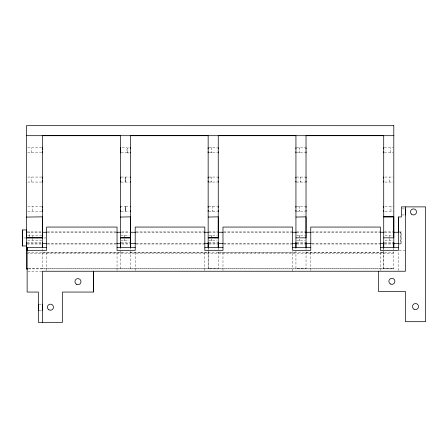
<?xml version="1.0" encoding="UTF-8"?>
<svg xmlns="http://www.w3.org/2000/svg" width="448" height="448" viewBox="0 0 448 448"><rect width="100%" height="100%" fill="white"/><g stroke="black" fill="none" stroke-linecap="round" stroke-linejoin="round"><path stroke-width="0.34" stroke-dasharray="2.24 1.68" d="M29.462 236.695L29.462 231.969M31.45 152.622L31.444 147.98M31.758 181.882L31.758 177.234M32.43 240.391L32.43 238.381M32.43 235.749L32.43 237.126M32.855 211.137L32.855 206.494M383.718 247.884L383.718 268.755L393.803 268.755L42.577 268.761L42.577 247.89M42.577 252.762L122.41 252.762M46.614 270.564L46.614 250.807M117.046 270.564L117.046 250.807M124.667 240.089L124.667 240.576L124.667 238.381M124.667 236.057L124.667 235.57L124.667 237.126M125.149 182.078L125.149 178.937M125.149 179.53L125.149 177.542M125.636 211.338L125.636 210.622M130.474 252.762L208.163 252.616M135.206 270.564L135.206 250.807M204.82 270.564L204.82 250.807M218.254 247.884L218.254 268.755L208.163 268.71L208.163 248.091M211.098 181.076L211.098 182.056L211.098 177.055L211.098 178.041M211.445 151.822L211.445 152.802L211.445 147.801L211.445 148.786M211.809 236.555L211.809 235.575L211.809 237.126M211.809 239.59L211.809 240.57L211.809 238.381M212.873 210.33L212.873 211.31L212.873 206.31L212.873 207.295M218.254 252.756L295.938 252.756M222.981 270.564L222.981 250.807M292.6 271.242L292.6 250.807M299.27 210.33L299.27 211.31L299.27 206.31L299.27 207.295M299.639 151.822C299.639 155.854 299.639 144.738 299.639 148.786M299.813 239.59L299.813 240.57L299.813 238.381M299.813 236.555L299.813 235.575L299.813 237.126M300.238 181.076L300.238 182.056L300.238 177.055L300.238 178.041M306.029 252.756L383.718 252.61M310.761 270.564L310.761 250.807M380.374 270.564L380.374 250.807M383.718 268.755L383.718 248.086M389.497 240.408L389.497 238.381M389.497 235.732L389.497 237.126M389.497 181.899L389.497 177.218M390.438 152.639L390.438 147.963M390.975 211.154L390.975 206.478M398.535 270.547L398.535 251.009M399.465 243.667L400.865 243.667L400.865 238.762M400.865 237.16L400.865 232.254L399.465 232.254M125.149 177.061L125.149 177.794M125.636 207.054L125.636 206.293L121.044 206.293M129.186 152.807C126.017 154.795 126.325 145.818 129.186 147.801M127.249 152.762L127.249 147.806L121.072 147.778M27.686 147.801L41.882 147.801M208.818 147.801L217.571 147.801M296.554 147.801L305.385 147.801M384.384 147.801L393.131 147.801M27.686 152.807L41.882 152.807M208.818 152.807L217.571 152.807M296.554 152.807L305.385 152.807M384.384 152.807L393.131 152.807M121.072 152.824L127.249 152.824M27.765 177.055L41.899 177.055M121.066 177.038L129.142 177.055M208.751 177.055L217.599 177.055M296.554 177.055L305.385 177.055M385 177.055L393.187 177.055M27.765 182.062L41.899 182.062M121.066 182.078L129.142 182.062M208.751 182.062L217.599 182.062M296.554 182.062L305.385 182.062M385 182.062L393.187 182.062M27.72 206.31L41.882 206.31M125.636 206.31L129.091 206.31M208.835 206.31L217.577 206.31M296.604 206.31L305.351 206.31M385.034 206.31L393.238 206.31M402.052 208.897L405.423 208.897M27.72 211.316L41.882 211.316M121.044 211.338L129.091 211.316M208.835 211.316L217.577 211.316M296.604 211.316L305.351 211.316M385.034 211.316L393.238 211.316M402.052 214.95L405.423 214.95M27.11 231.907L42.577 231.907M47.309 231.907L117.046 231.907M121.733 231.902L129.13 231.902M135.901 231.907L204.82 231.907M208.835 231.902L218.249 231.902M223.681 231.907L292.6 231.907M296.61 231.896L306.029 231.896M312.15 231.907L380.374 231.907M384.39 231.89L393.803 231.89M399.14 231.907L401.565 231.907L401.565 244.014L399.14 244.014M27.138 232.254L41.832 232.254M47.432 232.254L116.721 232.254M121.621 232.254L129.315 232.254M136.315 232.254L203.504 232.254M209.104 232.254L217.498 232.254M223.798 232.254L291.687 232.254M296.587 232.254L304.982 232.254M311.982 232.254L379.17 232.254M384.77 232.254L393.17 232.254M27.765 235.57L41.899 235.57M120.999 235.57L129.181 235.57M208.768 235.57L216.961 235.57M296.582 235.57L305.334 235.57M385 235.57L393.187 235.57M23.744 237.961L25.766 237.961M43.921 237.961L45.942 237.961M27.765 240.576L41.899 240.576M120.999 240.576L129.181 240.576M208.768 240.576L216.961 240.576M296.582 240.576L305.334 240.576M385 240.576L393.187 240.576M27.11 242.598L41.905 242.603M121.061 242.603L130.474 242.598M208.835 242.592L218.249 242.586M296.61 242.592L305.357 242.586M384.39 242.586L393.803 242.581M27.138 243.667L41.832 243.667M47.432 243.667L116.721 243.667M121.621 243.667L129.315 243.667M136.315 243.667L203.504 243.667M209.104 243.667L217.498 243.667M223.798 243.667L291.687 243.667M296.587 243.667L304.982 243.667M311.982 243.667L379.17 243.667M384.77 243.667L393.17 243.667M121.733 244.009L130.474 244.009M208.835 244.009L218.254 244.003M296.61 244.003L306.029 244.003M384.39 243.998L393.131 243.998M27.11 244.014L42.577 244.014M47.309 244.014L117.046 244.014M135.901 244.014L204.126 244.014M223.681 244.014L292.6 244.014M312.15 244.014L380.374 244.014M399.224 250.314L405.423 250.314M27.782 252.762L393.803 252.762M26.438 253.182L393.803 253.176M28.454 268.71L42.577 268.71M28.538 268.878L393.803 268.878L393.803 247.873M27.826 271.242L41.776 271.242M39.004 304.164L42.364 304.164M39.004 310.218L42.364 310.218M130.474 268.71L130.474 247.89M120.389 268.71L120.383 247.89M125.636 206.802L125.636 208.135M125.636 207.262L125.636 208.785M125.636 209.44L125.636 208.191M125.636 210.577L125.636 208.846M125.636 210.986L125.636 209.496M125.149 178.007L125.149 178.875M125.149 180.18L125.149 179.586M125.149 180.796L125.149 180.242M125.149 181.322L125.149 180.846M400.865 232.254L400.865 243.667M306.029 247.884L306.029 268.755L295.938 268.71L295.938 247.884M208.163 247.884L208.163 268.755M125.149 181.362L125.149 181.759"/><path stroke-width="0.67" d="M26.438 245.974L22.4 245.974L22.4 239.086M22.4 237.961L22.4 229.947L26.438 229.947L26.438 236.835M27.838 268.878L26.438 268.878L27.782 268.71M26.438 247.044L26.438 242.413M46.614 247.402L27.132 247.402L27.132 292.057L38.332 292.057L38.332 322.325L62.546 322.325L62.546 292.057L93.374 292.057L93.374 271.242L93.374 292.057M42.364 322.325L42.364 271.242L405.423 271.242L405.423 206.881M42.577 247.044L42.577 242.413M42.577 237.849L26.438 237.849L42.577 237.854L42.577 216.86L26.432 217.073M42.577 211.316L42.577 209.798M42.577 207.827L42.577 206.31M42.577 182.062L42.577 180.544M42.577 178.573L42.577 177.055M42.577 152.807L42.577 151.29M42.577 149.318L42.577 147.801M120.389 247.038L120.389 242.407M120.383 210.05L120.383 211.26M120.383 207.581L120.383 206.371M120.383 180.796L120.383 182M120.383 178.321L120.383 177.117M130.474 247.038L130.474 216.854L120.383 217.067M130.474 211.316L130.474 210.829M130.474 206.802L130.474 206.31M130.474 182.062L130.474 181.574M130.474 177.542L130.474 177.055M130.474 152.807L130.474 152.314M130.474 148.288L130.474 147.801M208.163 247.408L208.163 242.402M208.163 211.31L208.163 210.336M208.163 207.295L208.163 206.315M208.163 182.056L208.163 181.076M208.163 178.041L208.163 177.061M208.158 152.802L208.158 151.822M208.158 148.786L208.158 147.806M218.249 152.807L218.249 151.855M218.249 147.801L218.249 148.747M218.249 247.033L218.249 242.402M218.249 237.838L208.163 237.843L218.249 237.849L218.249 216.849L208.163 217.062M218.249 211.316L218.249 210.37M218.249 207.262L218.249 206.31M218.249 182.062L218.249 181.11M218.249 178.007L218.249 177.055M295.938 247.033L295.938 242.396M295.938 211.31L295.938 210.336M295.938 207.295L295.938 206.315M295.938 182.056L295.938 181.076M295.938 178.041L295.938 177.061M295.938 152.802L295.938 151.822M295.938 148.786L295.938 147.806M306.029 247.033L306.029 242.396M295.938 217.062L306.029 216.843L306.029 237.838L295.938 237.838M306.029 211.316L306.029 210.37M306.029 207.262L306.029 206.31M306.029 182.062L306.029 181.11M306.029 178.007L306.029 177.055M306.029 152.807L306.029 151.855M306.023 148.747L306.023 147.801M383.718 247.397L383.718 242.396M383.712 211.31L383.712 210.336M383.712 207.295L383.712 206.315M383.712 182.056L383.712 181.076M383.712 178.041L383.712 177.061M383.712 152.802L383.712 151.822M383.712 148.786L383.712 147.806M393.803 247.027L393.803 242.396M393.803 216.843L383.718 216.843L393.803 216.843L393.803 237.832L383.718 237.832M398.535 232.277L398.535 216.966L401.38 216.966L401.38 206.881L425.6 206.881L425.6 321.686L405.423 321.686L405.423 291.424L378.358 291.424L378.358 271.242M393.803 125.709L26.432 125.681L26.438 268.878M26.432 135.694L393.803 135.688M42.532 232.254L46.732 232.254M116.721 232.254L120.921 232.254M130.015 232.254L135.615 232.254M204.204 232.254L208.404 232.254M218.198 232.254L223.098 232.254M292.387 232.254L296.587 232.254M305.682 232.254L311.282 232.254M379.87 232.254L384.07 232.254M393.865 232.254L398.765 232.254M130.474 237.843L120.389 237.843L130.474 237.849L130.474 242.676M42.532 243.667L46.732 243.667M116.721 243.667L120.921 243.667M130.015 243.667L135.615 243.667M204.204 243.667L208.404 243.667M218.198 243.667L223.098 243.667M292.387 243.667L296.587 243.667M305.682 243.667L311.282 243.667M379.87 243.667L384.07 243.667M393.865 243.667L398.765 243.667M117.046 247.402L135.206 247.402M204.82 247.402L222.981 247.402M292.6 247.402L310.761 247.402M380.374 247.402L398.535 247.402M130.474 231.902L130.474 232.383M130.474 232.68L130.474 233.15M130.474 233.626L130.474 234.237M130.474 234.864L130.474 235.581M130.474 236.32L130.474 237.093M130.474 243.477L130.474 243.163L130.474 247.408M120.383 148.495L120.383 147.778L120.383 152.824L120.383 152.107M405.423 208.897L405.423 214.95M398.535 216.966L398.535 250.314L380.374 250.314L380.374 227.058L310.761 227.058L310.761 250.314L292.6 250.314L292.6 227.058L222.981 227.058L222.981 250.314L204.82 250.314L204.82 227.058L135.206 227.058L135.206 250.314L117.046 250.314L117.046 227.058L46.614 227.058L46.614 250.314L27.132 250.314L27.132 247.402M393.803 125.675L393.803 247.397M383.718 247.184L383.712 135.688L306.023 135.688L306.029 247.402M295.938 247.402L295.938 135.688L218.249 135.694L218.249 247.402M208.163 247.19L208.158 135.694L130.474 135.694L130.474 232.574M120.389 247.414L120.383 135.694L42.577 135.694L42.577 247.414M42.364 304.164L42.364 310.218M38.332 304.164L38.332 310.218M22.4 229.947L22.4 245.974M411.348 214.066A3.024 3.024 0 0 0 416.416 212.71A3.024 3.024 0 0 0 412.709 209.003A3.024 3.024 0 0 0 411.348 214.066M413.997 309.176A3.024 3.024 0 0 0 418.538 306.555A3.024 3.024 0 0 0 413.997 303.934A3.024 3.024 0 0 0 413.997 309.176M390.376 283.954A3.024 3.024 0 0 0 394.918 281.333A3.024 3.024 0 0 0 390.376 278.712A3.024 3.024 0 0 0 390.376 283.954M76.446 284.273A3.024 3.024 0 0 0 80.987 281.652A3.024 3.024 0 0 0 76.446 279.031A3.024 3.024 0 0 0 76.446 284.273M48.927 309.814A3.024 3.024 0 0 0 53.463 307.194A3.024 3.024 0 0 0 48.927 304.567A3.024 3.024 0 0 0 48.927 309.814"/></g></svg>
